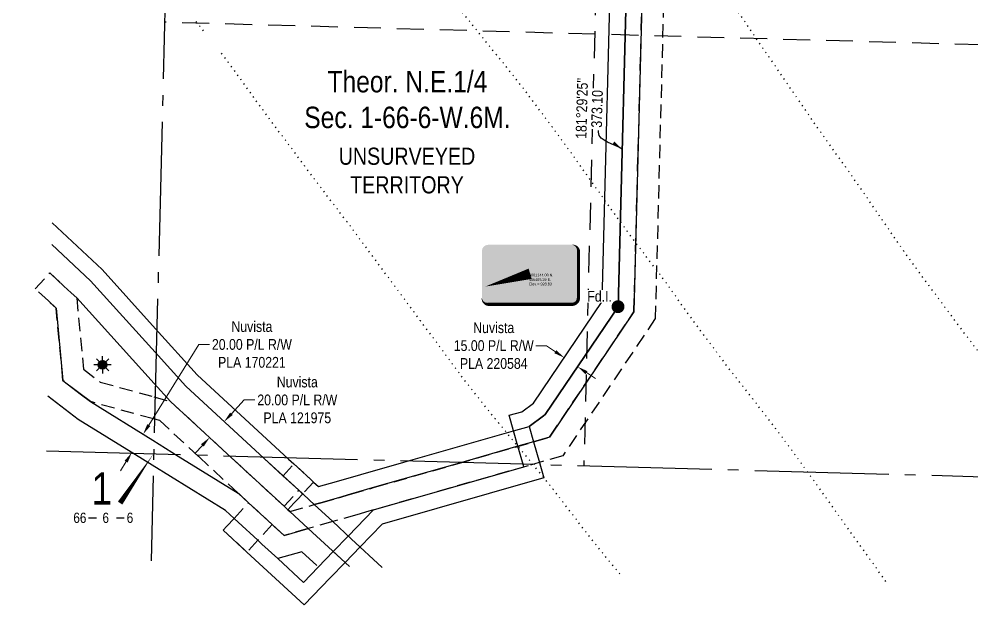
# Model space of a CAD drawing. Extents: x 383520 to 399637, y 6055811 to 6063584.
# Drawn here: x 385897 to 386785, y 6060866 to 6061412 of the extents above; entities that cross this region are included whole.
import ezdxf
from ezdxf.enums import TextEntityAlignment as Align

# ---------------------------------------------------------------- set-up
doc = ezdxf.new("R2018")
doc.units = 0
doc.header["$LTSCALE"] = 5
doc.header["$PDSIZE"] = 0.5
for name, pattern in [('foc-ACCESSROAD', [3.75, 2.5, -1.25]), ('foc-DOT', [1, 0.2, -0.8]), ('foc-LSD', [8, 5, -3]), ('foc-QUARTERLINE', [33, 25, -3, 2, -3])]:
    doc.linetypes.add(name, pattern=pattern)
doc.layers.get('Defpoints').update_dxf_attribs({"color": 9})
for name, color, linetype in [('10', 1, 'Continuous'), ('9', 3, 'Continuous'), ('AS-DRILL-T', 8, 'Continuous'), ('C-SYMBOL', 7, 'Continuous'), ('DETAIL-HZ-Existing', 8, 'foc-DOT'), ('DETAIL-T', 7, 'Continuous'), ('F-AR', 190, 'foc-ACCESSROAD'), ('F-RW', 190, 'Continuous'), ('F-WS', 190, 'foc-ACCESSROAD'), ('F-WS-S', 8, 'Continuous'), ('L-BD', 7, 'Continuous'), ('L-MON', 1, 'Continuous'), ('L-SECLBL', 7, 'Continuous'), ('L-SECQ', 8, 'foc-QUARTERLINE'), ('L-SECTION-LSD', 7, 'foc-LSD'), ('L-UNS-T', 3, 'Continuous')]:
    doc.layers.add(name, color=color, linetype=linetype)
doc.layers.add('F-AR-T', color=190, linetype='Continuous', lineweight=9)
doc.layers.add('F-RW-T', color=190, linetype='Continuous', lineweight=9)
doc.styles.add('175L', font='ARIALN.TTF', dxfattribs={"height": 20})
doc.styles.add('80CG', font='ARIALN.TTF', dxfattribs={"height": 10})
doc.styles.add('80L', font='ARIALN.TTF', dxfattribs={"height": 10})
doc.styles.add('SIMPLEX', font='ARIALN.TTF')
doc.styles.get("Standard").update_dxf_attribs({"font": 'ARIALN.TTF'})
doc.dimstyles.new('Compass 5 000', dxfattribs={"dimscale": 5, "dimtxt": 9, "dimasz": 2, "dimexe": 0.2, "dimexo": 0.0625, "dimgap": 0.5, "dimtad": 0, "dimtih": 1, "dimtoh": 1, "dimzin": 0, "dimdsep": 46, "dimtxsty": '80CG', "dimcen": 0.1, "dimse1": 1, "dimse2": 1, "dimclrd": 256, "dimclrt": 256, "dimaunit": 1, "dimadec": 4, "dimazin": 0, "dimtfac": 0.06, "dimtofl": 0, "dimtmove": 0, "dimatfit": 1, "dimfxl": 0.2, "dimtolj": 1, "dimtzin": 0, "dimlwd": -1, "dimarcsym": 0})

# ---------------------------------------------------------------- blocks, each defined once
blk = doc.blocks.new('fdia')
at = {"color": 255, "const_width": 1}
blk.add_lwpolyline([(-0.5, 0, 1), (0.5, 0, 1)], format="xyb", close=True, dxfattribs=at)
blk = doc.blocks.new('Fdiaa')
blk.add_blockref('fdia', (0, 0))
blk = doc.blocks.new('fdib')
at = {"color": 1, "const_width": 1.6}
blk.add_lwpolyline([(-0.4, 0, 1), (0.4, 0, 1)], format="xyb", close=True, dxfattribs=at)
at = {"color": 1}
blk.add_circle((0, 0), 0.8, dxfattribs=at)
blk = doc.blocks.new('Fdibb')
blk.add_blockref('fdib', (0, 0))
blk = doc.blocks.new('fdicc')
for name in ['Fdibb', 'Fdiaa']:
    blk.add_blockref(name, (0, 0))
blk = doc.blocks.new('FDI')
blk.add_blockref('fdicc', (0, 0))
blk = doc.blocks.new('*D38')
at = {"layer": 'Defpoints', "color": 0, "transparency": 16777216}
for p in [(386066.69, 6061056.96), (386053.13, 6061042.23), (386088.42, 6061036.95)]:
    blk.add_point(p, dxfattribs=at)
at = {"layer": 'F-RW-T', "transparency": 16777216}
for p, q in [((386095.2, 6061044.31), (386107.01, 6061057.15)), ((386107.01, 6061057.15), (386117.01, 6061057.15)), ((386068.09, 6061014.86), (386061.32, 6061007.51))]:
    blk.add_line(p, q, dxfattribs=at)
for points in [[(386093.97, 6061045.44), (386096.42, 6061043.18), (386088.42, 6061036.95)], [(386066.87, 6061015.99), (386069.32, 6061013.73), (386074.87, 6061022.22)]]:
    blk.add_solid(points, dxfattribs=at)
at = {"layer": 'F-RW-T', "transparency": 16777216, "insert": (386156.55, 6061057.15), "char_height": 10, "attachment_point": 5, "style": '80CG'}
blk.add_mtext('\\A1;Nuvista\\P20.00 P/L R/W\\PPLA 121975', dxfattribs=at)
blk = doc.blocks.new('*D41')
at = {"layer": 'Defpoints', "color": 0, "transparency": 16777216}
for p in [(385987.26, 6061041.13), (385976.74, 6061024.14), (386012.93, 6061025.24)]:
    blk.add_point(p, dxfattribs=at)
at = {"layer": 'F-AR-T', "transparency": 16777216}
for p, q in [((386018.19, 6061033.74), (386064.71, 6061108.84)), ((386064.71, 6061108.84), (386074.71, 6061108.84)), ((385997.13, 6060999.74), (385991.87, 6060991.24))]:
    blk.add_line(p, q, dxfattribs=at)
for points in [[(386016.77, 6061034.61), (386019.61, 6061032.86), (386012.93, 6061025.24)], [(385995.72, 6061000.62), (385998.55, 6060998.86), (386002.4, 6061008.24)]]:
    blk.add_solid(points, dxfattribs=at)
at = {"layer": 'F-AR-T', "transparency": 16777216, "insert": (386114.25, 6061108.84), "char_height": 10, "attachment_point": 5, "style": '80CG'}
blk.add_mtext('\\A1;Nuvista\\P20.00 P/L R/W\\PPLA 170221', dxfattribs=at)
blk = doc.blocks.new('*D42')
at = {"layer": 'Defpoints', "color": 0, "transparency": 16777216}
for p in [(386405.2, 6061096.58), (386396.51, 6061083.7), (386408.94, 6061075.32)]:
    blk.add_point(p, dxfattribs=at)
at = {"layer": 'F-AR-T', "transparency": 16777216}
for p, q in [((386388.61, 6061107.76), (386378.61, 6061107.76)), ((386396.91, 6061102.17), (386388.61, 6061107.76)), ((386425.92, 6061082.61), (386434.21, 6061077.02))]:
    blk.add_line(p, q, dxfattribs=at)
for points in [[(386397.84, 6061103.55), (386395.97, 6061100.78), (386405.2, 6061096.58)], [(386426.85, 6061083.99), (386424.99, 6061081.22), (386417.63, 6061088.2)]]:
    blk.add_solid(points, dxfattribs=at)
at = {"layer": 'F-AR-T', "transparency": 16777216, "insert": (386339.53, 6061107.76), "char_height": 10, "attachment_point": 5, "style": '80CG'}
blk.add_mtext('\\A1;Nuvista\\P15.00 P/L R/W\\PPLA 220584', dxfattribs=at)
blk = doc.blocks.new('L-SECLBL')
at = {"layer": '9', "color": 7}
for p, q in [((-5.08, -27.83), (-12.29, -27.83)), ((20.7, -27.83), (13.5, -27.83))]:
    blk.add_line(p, q, dxfattribs=at)
at = {"layer": '10', "color": 2, "style": 'SIMPLEX'}
blk.add_attdef('SEC', text='', height=30, dxfattribs=at).set_placement((0, 0), align=Align.MIDDLE)
at = {"layer": '10', "color": 5, "style": '80L'}
blk.add_attdef('TWP', text='', height=9.5, dxfattribs=at).set_placement((-14.43, -27.37), align=Align.MIDDLE_RIGHT)
blk.add_attdef('RGE', text='', height=9.5, dxfattribs=at).set_placement((3.62, -27.37), align=Align.MIDDLE_CENTER)
blk.add_attdef('MER', text='', height=9.5, dxfattribs=at).set_placement((23.17, -27.37), align=Align.MIDDLE_LEFT)
blk = doc.blocks.new('UT')
at = {"layer": 'L-UNS-T', "color": 3, "insert": (0, 0), "char_height": 16, "attachment_point": 5, "style": '80L'}
blk.add_mtext_dynamic_manual_height_columns('\\pxqc;UNSURVEYED TERRITORY', width=126.4138, gutter_width=47.5, heights=[0], dxfattribs=at)
blk = doc.blocks.new('*U50')
h = blk.add_hatch(color=254)
edge = h.paths.add_edge_path()
edge.add_line((-39, -28.5), (39, -28.5))
edge.add_arc((39, -22.5), 6, 270, 360)
edge.add_line((45, -22.5), (45, 21))
edge.add_arc((39, 21), 6, 0, 90)
edge.add_line((39, 27), (-39, 27))
edge.add_arc((-39, 21), 6, 90, 180)
edge.add_line((-45, 21), (-45, -22.5))
edge.add_arc((-39, -22.5), 6, 180, 270)
at = {"color": 1, "flags": 128}
blk.add_lwpolyline([(-39, -28.5, 3, 3, 0), (39, -28.5, 3, 3, 0.414214), (45, -22.5, 3, 3, 0), (45, 21, 3, 0, 0.414214), (39, 27, 0, 0, 0), (-39, 27, 0, 0, 0.414214), (-45, 21, 0, 0, 0), (-45, -22.5, 0, 3, 0.414214)], format="xyseb", close=True, dxfattribs=at)
blk.add_lwpolyline([(-41.9, -11.97, 0, 10, 0), (0, 0, 5, 5, 0)], format="xyseb", dxfattribs=at)
at = {"color": 1, "lineweight": 30, "flags": 104}
blk.add_attdef('ENTER_TEXT', text='', height=10, dxfattribs=at).set_placement((-1.39, 0.01), align=Align.MIDDLE_CENTER)
blk = doc.blocks.new('BH-Existing')
at = {"layer": 'AS-DRILL-T'}
h = blk.add_hatch(color=256, dxfattribs=at)
h.dxf.hatch_style = 1
edge = h.paths.add_edge_path()
edge.add_arc((0, 0), 0.5, 0, 360)
blk.add_circle((0, 0), 0.5, dxfattribs=at)
blk = doc.blocks.new('GAS')
h = blk.add_hatch(color=255)
h.dxf.hatch_style = 1
edge = h.paths.add_edge_path()
edge.add_arc((0, 0), 0.9, 0, 360)
for p, q in [((-0.81, 0), (-1.62, 0)), ((-0.57, 0.57), (-1.14, 1.14)), ((0, 0.81), (0, 1.62)), ((0.57, 0.57), (1.14, 1.14)), ((1.62, 0), (0.81, 0)), ((-0.57, -0.57), (-1.14, -1.14)), ((0, -0.81), (0, -1.62)), ((1.14, -1.14), (0.57, -0.57))]:
    blk.add_line(p, q)
blk.add_circle((0, 0), 0.8)

msp = doc.modelspace()

# ---------------------------------------------------------------- linework, layer by layer
at = {"layer": 'DETAIL-HZ-Existing', "flags": 128}
for points in [[(386704.838, 6060888.171), (386699.344, 6060895.669), (386691.234, 6060907.073), (386682.604, 6060919.261), (386674.443, 6060930.627), (386665.806, 6060942.554), (386657.686, 6060953.959), (386649.26, 6060965.902), (386641.12, 6060977.297), (386632.532, 6060989.184), (386624.32, 6061000.511), (386615.75, 6061012.307), (386607.426, 6061023.557), (386598.554, 6061035.25), (386590.005, 6061046.316), (386581, 6061057.922), (386572.371, 6061068.94), (386563.311, 6061080.358), (386554.804, 6061091.472), (386546.112, 6061103.191), (386537.716, 6061114.373), (386528.994, 6061126.093), (386520.752, 6061137.38), (386512.184, 6061149.287), (386504.125, 6061160.73), (386495.488, 6061172.628), (386487.011, 6061183.761), (386478.076, 6061195.366), (386469.661, 6061206.558), (386460.982, 6061218.407), (386444.153, 6061241.632), (386427.577, 6061265.02), (386411, 6061288.308), (386402.747, 6061299.616), (386394.086, 6061311.344), (386385.741, 6061322.574), (386376.991, 6061334.375), (386368.566, 6061345.547), (386359.55, 6061357.144), (386350.829, 6061368.094), (386341.587, 6061379.437), (386323.647, 6061401.808), (386314.885, 6061412.729), (386305.762, 6061424.019), (386288.103, 6061446.463), (386270.607, 6061469.044), (386252.866, 6061491.39), (386235.44, 6061513.979), (386218.19, 6061536.764), (386200.768, 6061559.493), (386183.823, 6061582.5), (386166.678, 6061605.482), (386149.213, 6061628.082), (386140.797, 6061639.264), (386132.026, 6061651.035), (386123.488, 6061662.511), (386115.011, 6061674.024), (386106.482, 6061685.449), (386097.799, 6061696.758), (386089.057, 6061708.078), (386080.336, 6061719.408), (386071.644, 6061730.757), (386063.157, 6061742.251), (386054.792, 6061753.882), (386046.54, 6061765.6), (386038.695, 6061777.188), (386030.438, 6061789.506), (386022.573, 6061801.085), (386014.242, 6061813.245), (385997.898, 6061836.678), (385981.302, 6061860.046), (385964.537, 6061883.439), (385947.686, 6061907.024), (385930.975, 6061930.566), (385914.608, 6061954.319), (385898.336, 6061978.199), (385881.872, 6062002.055), (385873.603, 6062013.894), (385865.232, 6062025.655), (385856.852, 6062037.456), (385848.503, 6062049.287), (385840.092, 6062061.059), (385831.701, 6062072.841), (385823.404, 6062084.74), (385815.228, 6062096.706), (385807.233, 6062108.698), (385799.451, 6062120.825), (385791.821, 6062133.028), (385784.404, 6062145.345), (385777.55, 6062157.779), (385771.153, 6062170.472), (385764.966, 6062183.569), (385759.052, 6062196.8), (385753.318, 6062210.036), (385747.423, 6062223.206), (385741.226, 6062236.314), (385732.567, 6062253.794), (385726.207, 6062266.765), (385720.363, 6062279.994), (385715.035, 6062293.481), (385710.192, 6062307.135), (385705.621, 6062320.842), (385700.989, 6062334.522), (385696.297, 6062348.242), (385691.535, 6062361.934), (385686.659, 6062375.469), (385681.743, 6062388.985), (385677.089, 6062402.605), (385672.637, 6062416.279), (385663.389, 6062443.517), (385656.885, 6062461.574), (385650.5, 6062478.407)], [(386922.299, 6060915.017), (386921.332, 6060916.432), (386913.272, 6060928.235), (386905.284, 6060940.097), (386897.336, 6060951.978), (386889.307, 6060963.81), (386881.257, 6060975.624), (386873.148, 6060987.458), (386856.845, 6061010.92), (386848.673, 6061022.636), (386840.411, 6061034.354), (386832.065, 6061045.945), (386823.66, 6061057.547), (386806.67, 6061080.715), (386789.757, 6061103.791), (386772.58, 6061126.744), (386755.422, 6061149.597), (386738.39, 6061172.716), (386721.53, 6061195.931), (386705.247, 6061219.412), (386689.107, 6061243.02), (386672.796, 6061266.541), (386656.129, 6061289.872), (386639.524, 6061313.27), (386623.266, 6061336.961), (386607.038, 6061360.62), (386590.799, 6061384.27), (386574.621, 6061407.939), (386558.563, 6061431.604), (386542.758, 6061455.423), (386527.435, 6061479.681), (386519.975, 6061491.879), (386512.518, 6061504.178), (386505.088, 6061516.396), (386497.487, 6061528.548), (386489.743, 6061540.574), (386481.818, 6061552.564), (386465.92, 6061576.245), (386450.074, 6061600.005), (386447.75, 6061603.514)], [(386069.224, 6061401.197), (386065.444, 6061405.92), (386061.937, 6061410.111)], [(386457.115, 6060895.03), (386447.987, 6060905.943), (386438.949, 6060917.02), (386430.056, 6060928.324), (386421.263, 6060939.596), (386412.443, 6060951.008), (386403.752, 6060962.357), (386394.911, 6060973.719), (386386.025, 6060984.913), (386377, 6060996.12), (386367.86, 6061007.12), (386358.6, 6061018.103), (386341.065, 6061039.494), (386322.499, 6061062.502), (386305.047, 6061085.201), (386288.136, 6061108.368), (386271.02, 6061131.329), (386253.895, 6061154.331), (386245.418, 6061165.844), (386236.979, 6061177.287), (386228.461, 6061188.772), (386219.941, 6061200.197), (386202.864, 6061223.097), (386185.541, 6061245.773), (386168.34, 6061268.527), (386151.313, 6061291.476), (386134.095, 6061314.34), (386117.191, 6061337.386), (386108.877, 6061349.016), (386100.503, 6061360.687), (386092.026, 6061372.19), (386084.51, 6061382.029)]]:
    msp.add_lwpolyline(points, dxfattribs=at)
at = {"layer": 'F-AR'}
msp.add_lwpolyline([(386499.576, 6061501.027), (386489.999, 6061132.958), (386403.875, 6061005.161), (386371.624, 6060995.922), (386223.282, 6060953.466), (386223.282, 6060953.466), (386212.031, 6060950.247), (386189.53, 6060943.807), (386166.772, 6060937.294), (386144.262, 6060930.85), (386133.201, 6060941.066), (386111.178, 6060961.404), (386101.403, 6060970.432), (386064.59, 6061004.43), (386028.352, 6061037.897), (386022.463, 6061039.514), (385963.919, 6061055.59), (385954.385, 6061062.877), (385938.229, 6061075.224), (385931.856, 6061142.605), (385924.612, 6061149.447), (385912.463, 6061160.877), (385926.082, 6061175.491), (385939.001, 6061163.353), (385945.804, 6061156.961), (385951.013, 6061152.298), (385957.308, 6061085.804), (385972.965, 6061073.839), (386022.982, 6061060.105), (386038.341, 6061055.888), (386094.97, 6061003.586), (386144.192, 6060958.128), (386147.865, 6060954.736), (386149.567, 6060953.164), (386172.339, 6060959.681), (386178.447, 6060961.43), (386194.841, 6060966.122), (386206.092, 6060969.342), (386228.592, 6060975.782), (386305.377, 6060997.756), (386391.367, 6061022.376), (386392.035, 6061023.366), (386470.165, 6061139.3), (386479.813, 6061510.1)], dxfattribs=at)
at = {"layer": 'F-RW'}
for points in [[(385928.229, 6061222.157), (385974.689, 6061178.589), (386024.576, 6061123.335), (386063.227, 6061080.528), (386148.304, 6061002.108), (386153.338, 6060997.587), (386169.517, 6060982.697), (386171.713, 6060980.645), (386176.158, 6060976.49), (386181.943, 6060978.031), (386193.194, 6060981.252), (386215.694, 6060987.692), (386255.693, 6060999.131), (386357.994, 6061028.412), (386372.396, 6061032.538), (386386.026, 6061042.478), (386387.548, 6061043.588), (386455.29, 6061144.075), (386464.991, 6061516.904), (386888.998, 6061901.016)], [(386464.991, 6061516.904), (386455.29, 6061144.075), (386387.554, 6061043.592), (386386.026, 6061042.478), (386372.402, 6061032.549), (386376.531, 6061018.128), (386382.031, 6060998.903), (386382.971, 6060995.608), (386386.154, 6060984.489), (386235.562, 6060941.386), (386214.991, 6060920.171), (386201.042, 6060905.678), (386187.161, 6060891.309), (386162.849, 6060866.171), (386109.55, 6060915.445), (386087.538, 6060935.796), (386090.914, 6060939.45), (386097.699, 6060946.798), (386101.496, 6060943.288), (386119.709, 6060926.45), (386123.522, 6060922.93), (386138.263, 6060909.305), (386162.242, 6060887.116), (386176.116, 6060901.468), (386190.018, 6060915.848), (386204.068, 6060930.382), (386227.573, 6060954.695), (386367.614, 6060994.778), (386367.251, 6060996.044), (386362.116, 6061014.001), (386357.994, 6061028.412), (386353.863, 6061042.855), (386365.726, 6061046.249), (386376.61, 6061054.17), (386440.414, 6061148.816), (386450.169, 6061523.708)], [(386479.813, 6061510.1), (386470.165, 6061139.3), (386470.165, 6061139.3), (386392.035, 6061023.366), (386391.367, 6061022.376), (386376.531, 6061018.128), (386362.116, 6061014.002), (386305.378, 6060997.756), (386228.592, 6060975.783), (386206.092, 6060969.343), (386194.841, 6060966.123), (386178.447, 6060961.43), (386172.339, 6060959.681), (386167.96, 6060963.726), (386161.587, 6060969.649), (386160.907, 6060970.238), (386157.906, 6060973.001), (386143.209, 6060986.527), (386125.594, 6061002.738), (386052.56, 6061069.963), (386024.027, 6061101.563), (385963.976, 6061168.075), (385927.722, 6061202.069)], [(385927.722, 6061202.069), (385963.976, 6061168.075), (386024.027, 6061101.563), (386052.56, 6061069.963), (386125.594, 6061002.738), (386143.215, 6060986.522), (386157.916, 6060972.991), (386160.907, 6060970.238), (386161.602, 6060969.664), (386167.96, 6060963.726), (386172.339, 6060959.681), (386189.53, 6060943.807), (386206.724, 6060927.929), (386235.714, 6060901.161)], [(386205.019, 6060902.011), (386189.263, 6060916.545), (386174.564, 6060930.105), (386166.772, 6060937.294), (386149.567, 6060953.164), (386147.865, 6060954.736), (386144.192, 6060958.128), (386094.97, 6061003.586), (386038.341, 6061055.888), (386023.294, 6061072.498), (385951.013, 6061152.298), (385945.804, 6061156.961), (385939.001, 6061163.353), (385927.029, 6061174.601)], [(385926.353, 6061147.803), (385931.856, 6061142.605), (385938.229, 6061075.224), (385954.385, 6061062.877), (385963.919, 6061055.59), (386021.962, 6061019.638), (386045.666, 6061004.954), (386101.403, 6060970.432), (386111.177, 6060961.404), (386133.201, 6060941.066), (386144.262, 6060930.85), (386166.772, 6060937.294), (386174.564, 6060930.105), (386189.263, 6060916.545), (386190.018, 6060915.848), (386201.042, 6060905.678), (386205.017, 6060902.011)], [(386174.614, 6060902.852), (386160.653, 6060915.732), (386138.267, 6060909.317), (386123.524, 6060922.938), (386119.713, 6060926.455), (386101.496, 6060943.29), (386097.699, 6060946.798), (386089.777, 6060954.116), (386021.378, 6060996.483), (386005.926, 6061006.055), (385952.544, 6061039.122), (385924.157, 6061060.815)]]:
    msp.add_lwpolyline(points, dxfattribs=at)
at = {"layer": 'F-WS'}
for points in [[(386171.734, 6060980.647), (386161.602, 6060969.664), (386160.928, 6060970.24), (386157.919, 6060973.011), (386143.219, 6060986.541), (386153.36, 6060997.59), (386169.538, 6060982.699), (386171.734, 6060980.647)], [(386161.575, 6060969.661), (386156.53, 6060964.233), (386153.414, 6060960.858), (386147.847, 6060954.753), (386144.174, 6060958.145), (386157.893, 6060973.013), (386160.907, 6060970.238), (386161.575, 6060969.661)], [(386119.732, 6060926.457), (386109.57, 6060915.448), (386087.558, 6060935.8), (386090.934, 6060939.455), (386097.72, 6060946.804), (386111.197, 6060961.407), (386133.221, 6060941.069), (386119.732, 6060926.457)]]:
    msp.add_lwpolyline(points, close=True, dxfattribs=at)
at = {"layer": 'L-SECLBL', "flags": 128}
msp.add_lwpolyline([(386022.624, 6061007.061, 0, 5, 0), (385991.486, 6060961.105, 0, 0, 0)], format="xyseb", dxfattribs=at)
at = {"layer": 'L-SECQ', "flags": 128}
for points in [[(386043.086, 6061811.144), (386020.272, 6060907.126)], [(385922.87, 6061009.823), (386824.057, 6060984.87)]]:
    msp.add_lwpolyline(points, dxfattribs=at)
at = {"layer": 'L-SECTION-LSD', "flags": 128}
for points in [[(386438.632, 6061600.673), (386423.425, 6060995.963)], [(386834.132, 6061386.915), (386032.94, 6061409.1)]]:
    msp.add_lwpolyline(points, dxfattribs=at)

# ---------------------------------------------------------------- block references
at = {"layer": 'AS-DRILL-T', "xscale": 4.999999999999996, "yscale": 4.999999999999996}
msp.add_blockref('BH-Existing', (385975.171, 6061089.928), dxfattribs=at)
at = {"layer": 'DETAIL-T'}
ref = msp.add_blockref('*U50', (386373.441, 6061174.767), dxfattribs=at)
lines = msp.add_mtext('6061144.08 N.\\P386455.29 E.\\PElev.= 928.83', dxfattribs={"layer": '0', "color": 1, "insert": (386372.397, 6061174.774), "char_height": 2.5, "attachment_point": 1})
ref.add_attrib('ENTER_TEXT', '', (386372.397, 6061174.774), dxfattribs={"flags": 104}).embed_mtext(lines)
at = {"layer": 'F-WS-S', "xscale": 4.999999999999996, "yscale": 4.999999999999996, "zscale": 4.999999999999996}
msp.add_blockref('GAS', (385975.171, 6061089.928), dxfattribs=at)
at = {"layer": 'L-MON', "xscale": 4.999999999999981, "yscale": 4.999999999999981, "zscale": 4.999999999999981}
msp.add_blockref('FDI', (386455.29, 6061144.075), dxfattribs=at)
at = {"layer": 'L-SECLBL', "zscale": 10.72927728178907}
msp.add_blockref('L-SECLBL', (385974.472, 6060974.746), dxfattribs=at).add_auto_attribs({'SEC': '1', 'TWP': '66', 'RGE': '6', 'MER': '6'})
at = {"layer": 'L-UNS-T', "xscale": 0.99961462, "yscale": 0.99961462, "zscale": 0.99961462}
msp.add_blockref('UT', (386258.704, 6061270.857), dxfattribs=at)

# ---------------------------------------------------------------- texts
at = {"layer": 'C-SYMBOL', "color": 3, "insert": (386259.109, 6061363.789), "char_height": 19.99229, "width": 198.03634, "attachment_point": 2, "rotation": 0.000008, "style": '175L'}
msp.add_mtext('Theor. N.E.1/4 \\PSec. 1-66-6-W.6M.', dxfattribs=at)
at = {"layer": 'L-BD', "linetype": 'Continuous', "style": '80L'}
msp.add_text("181°29'25''", height=9.99615, rotation=88.509508, dxfattribs=at).set_placement((386421.567, 6061328.882), align=Align.MIDDLE)

# ---------------------------------------------------------------- dimensions: what is measured, and where the dimension line sits
at = {"layer": 'F-AR-T'}
for base, p1, p2, angle, text, picture, middle in [((386012.926, 6061025.235), (385976.735, 6061024.136), (385987.262, 6061041.131), 58.226014, 'Nuvista\\P20.00 P/L R/W\\PPLA 170221', '*D41', (386114.249, 6061108.844)), ((386405.197, 6061096.576), (386408.944, 6061075.317), (386396.515, 6061083.696), 146.014518, 'Nuvista\\P15.00 P/L R/W\\PPLA 220584', '*D42', (386339.531, 6061107.755))]:
    dim = msp.add_linear_dim(base=base, p1=p1, p2=p2, angle=angle, text=text, dimstyle='Compass 5 000', dxfattribs=at)
    dim.commit()
    dim.dimension.update_dxf_attribs({"geometry": picture, "text_midpoint": middle, "dimtype": 161})
at = {"layer": 'F-RW-T'}
dim = msp.add_linear_dim(base=(386088.424, 6061036.951), p1=(386053.133, 6061042.226), p2=(386066.691, 6061056.956), angle=47.371586, text='Nuvista\\P20.00 P/L R/W\\PPLA 121975', dimstyle='Compass 5 000', dxfattribs=at)
dim.commit()
dim.dimension.update_dxf_attribs({"geometry": '*D38', "text_midpoint": (386156.549, 6061057.145), "dimtype": 161})

# ---------------------------------------------------------------- next in the draw order: texts
at = {"layer": 'L-BD', "linetype": 'Continuous', "insert": (386430.744, 6061328.592), "char_height": 9.9961, "width": 35.73605, "attachment_point": 2, "rotation": 88.509508, "style": '80L', "bg_fill": 3, "box_fill_scale": 1.1, "bg_fill_color": 256, "bg_fill_transparency": 0}
msp.add_mtext('373.10', dxfattribs=at)
at = {"layer": 'L-MON', "insert": (386449.636, 6061158.769), "char_height": 10, "attachment_point": 3, "style": '80L', "bg_fill": 3, "box_fill_scale": 1.1, "bg_fill_color": 256, "bg_fill_transparency": 0}
msp.add_mtext_dynamic_manual_height_columns('\\pxt0;Fd.I.', width=22.03557, gutter_width=49.981, heights=[0], dxfattribs=at)

# ---------------------------------------------------------------- next in the draw order: leaders
at = {"layer": 'L-BD', "linetype": 'Continuous', "path_type": 1}
msp.add_leader([(386459.109, 6061290.856), (386437.065, 6061306.69), (386437.065, 6061308.376)], dimstyle='Compass 5 000', override={"dimgap": 0.5, "dimtad": 0, "dimadec": 3}, dxfattribs=at)

doc.saveas('drawing.dxf')
